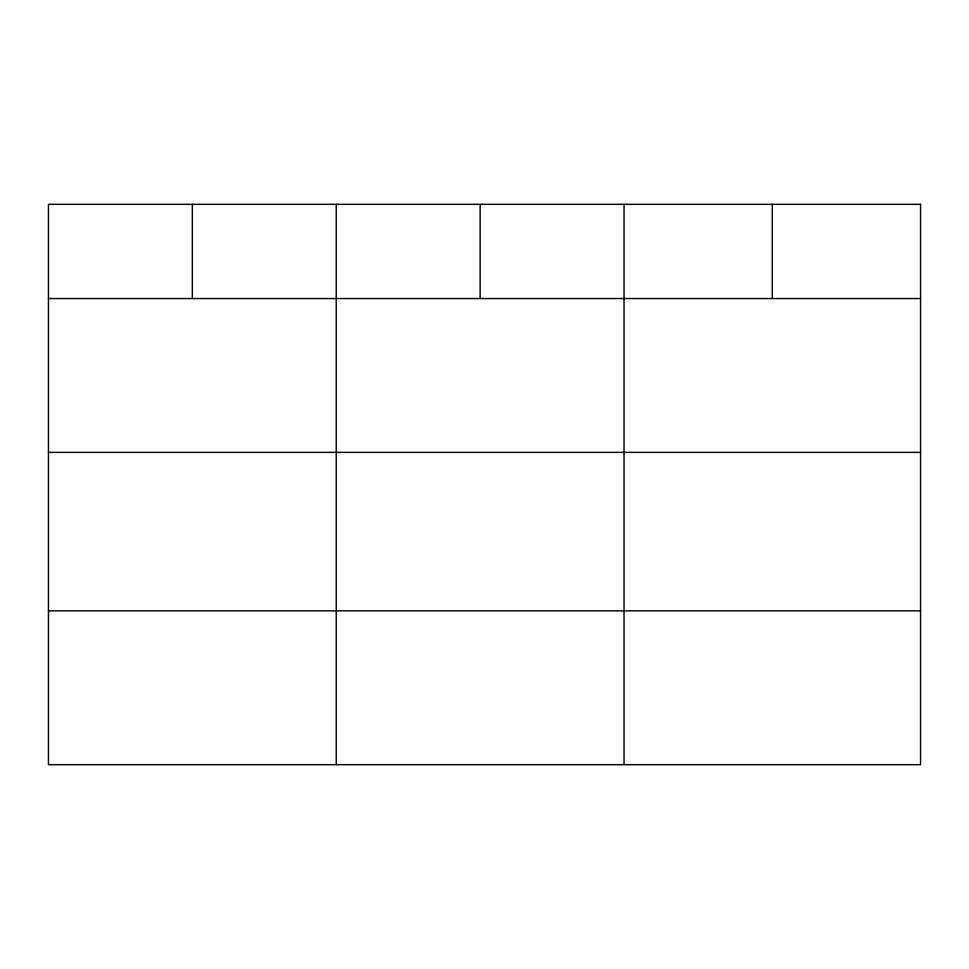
<?xml version="1.0" encoding="UTF-8"?>
<svg xmlns="http://www.w3.org/2000/svg" width="969" height="969" viewBox="0 0 969 969"><rect width="100%" height="100%" fill="white"/><g stroke="black" fill="none" stroke-linecap="round" stroke-linejoin="round"><path stroke-width="1.45" d="M48.45 298.549L920.55 298.549M48.45 452.378L920.55 452.378M48.45 610.858L920.55 610.858M772.293 204.326L772.293 298.549M624.036 204.326L624.036 764.674M480.139 204.326L480.139 298.549M336.243 204.326L336.243 764.674M192.346 204.326L192.346 298.549M920.55 204.326L48.45 204.326L48.45 764.674L920.55 764.674L920.55 204.326"/></g></svg>
